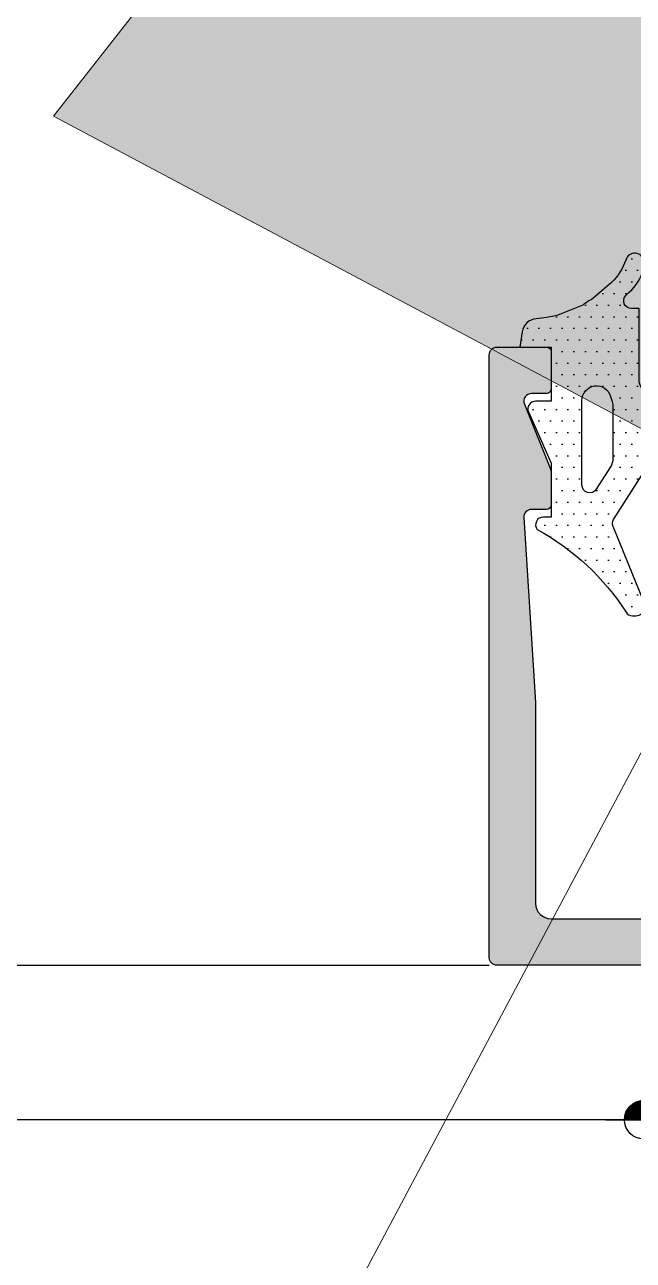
# Model space of a CAD drawing. Header units: millimetres. Extents: x 434053 to 1059003, y -2417481 to 936527.
# Drawn here: x 641029.5 to 641068.9, y -2233175.3 to -2233095.3 of the extents above; entities that cross this region are included whole.
import ezdxf
from ezdxf.xclip import XClip

# ---------------------------------------------------------------- set-up
doc = ezdxf.new("R2010")
doc.units = ezdxf.units.MM
doc.header["$LTSCALE"] = 1000
doc.header["$MEASUREMENT"] = 0
doc.header["$XCLIPFRAME"] = 0
doc.linetypes.add('CENTER', pattern=[2, 1.25, -0.25, 0.25, -0.25])
doc.layers.add('A-ANNO-NOTE', color=3, linetype='Continuous', lineweight=5)
for name, color, linetype in [('EXTRUSION-V', 141, 'Continuous'), ('EXTRUSION1', 4, 'Continuous'), ('GRID', 8, 'CENTER'), ('HZHZNEWPLOTLAYER#@$TT', 7, 'Continuous'), ('SFC-ELASTOMER', 6, 'Continuous'), ('SFC-ELASTOMER-V', 241, 'Continuous'), ('型材断面填充', 254, 'Continuous')]:
    doc.layers.add(name, color=color, linetype=linetype)
pattern_1 = [(45, (-5.177405079579821, -3.521739121779553), (-0.04419417382415922, 0.04419417382415922), [])]

# ---------------------------------------------------------------- blocks, each defined once
blk = doc.blocks.new('20200525-BLGB01')
at = {"layer": '型材断面填充', "linetype": 'ByBlock'}
h = blk.add_hatch(color=256, dxfattribs=at)
edge = h.paths.add_edge_path()
edge.add_line((-12.99999999997817, 37.19999999992797), (-13, 34.79999999990833))
edge.add_arc((-13.29999999999564, 34.79999999997381), 0.2999999999956398, 269.99999999027307, 359.9999999874949, ccw=False)
edge.add_line((-13.30000000004657, 34.49999999997817), (-14.26148351927986, 34.49999999986176))
edge.add_arc((-14.26148351930042, 33.99999999988691), 0.4999999999748468, 89.99999999764344, 201.8014094837098)
edge.add_line((-14.72572186472826, 33.81430466174061), (-13.02145699271205, 29.55364248177648))
edge.add_arc((-13.30000000000395, 29.44222527882746), 0.3000000000403291, 5.6825797400961164e-09, 21.801409492072594, ccw=False)
edge.add_line((-12.99999999996362, 29.44222527885722), (-12.99999999997817, 27.29999499992846))
edge.add_arc((-13.30000000000655, 27.29999499991027), 0.3000000000283762, -89.99999999513602, 3.4747245081234723e-09, ccw=False)
edge.add_line((-13.29999999998108, 26.99999499988189), (-14.26697703287209, 26.9999949999401))
edge.add_arc((-14.26697703290372, 26.49999499993293), 0.5000000000071729, 89.99999999637548, 183.661937038506)
edge.add_line((-14.76595616712438, 26.46806032254972), (-14.00000000006548, 14.50000000643922))
edge.add_line((-14.00000000006548, 14.50000000643922), (-14.0000000000291, 1.499999999949068))
edge.add_arc((-13.0000000000291, 1.499999999949068), 1, 180, 270)
edge.add_line((-13.0000000000291, 0.4999999999490683), (-2, 0.4999999999927241))
edge.add_line((-2, 0.4999999999927241), (-2.000000000007275, 2.999999999992724))
edge.add_line((-2.000000000007275, 2.999999999992724), (-4.200000000004366, 2.99999999996362))
edge.add_arc((-4.199999999986176, 3.29999999998472), 0.3000000000210998, 180.0000000006948, 269.99999999652596, ccw=False)
edge.add_line((-4.500000000007275, 3.299999999981082), (-4.500000000007275, 4.235424868871632))
edge.add_arc((-4.200000000008601, 4.235424868875079), 0.2999999999986738, 97.18075578179509, 180.0000000006583, ccw=False)
edge.add_line((-4.237500000010185, 4.533071891368309), (-0.5625000000218279, 4.99607837080839))
edge.add_arc((-0.5000000000041239, 4.499999999989187), 0.4999999999968474, 1.2390728443278931e-09, 97.18075578354848, ccw=False)
edge.add_line((-7.276000000000001e-12, 4.5), (0, 0))
edge.add_line((0, 0), (21, 5.09317e-11))
edge.add_line((21, 5.09317e-11), (20.99999999999272, 2.500000000050931))
edge.add_line((20.99999999999272, 2.500000000050931), (18.29999999999563, 2.500000000050931))
edge.add_arc((18.29999999999199, 2.800000000050202), 0.2999999999992711, 180.0000000020841, 270.0000000006948, ccw=False)
edge.add_line((17.99999999999272, 2.80000000003929), (17.99999999999272, 3.73167184273916))
edge.add_arc((18.29999999999801, 3.731671842754442), 0.3000000000052871, 96.37937021009111, 180.0000000029186, ccw=False)
edge.add_line((18.26666666665551, 4.029814239758707), (22.44444462286628, 4.496904015017207))
edge.add_arc((22.49999999998119, 4.000000000055417), 0.5000000000115269, 3.196873876731843e-10, 96.37934963310238, ccw=False)
edge.add_line((22.99999999999272, 4.000000000058207), (23, -1.499999999941791))
edge.add_arc((22.00000000000728, -1.499999999949068), 0.999999999992724, -89.99999999958311, 4.16889633925166e-10, ccw=False)
edge.add_line((22.00000000001455, -2.499999999941792), (-16.50000000001455, -2.500000000050931))
edge.add_arc((-16.50000000001819, -2.000000000040019), 0.5000000000109126, 180.0000000012505, 270.0000000004169, ccw=False)
edge.add_line((-17.0000000000291, -2.000000000050931), (-17.00000000012369, 36.9999999999709))
edge.add_arc((-16.50000000012369, 36.9999999999709), 0.5, 90, 180, ccw=False)
edge.add_line((-16.50000000012369, 37.4999999999709), (-13.30000000002474, 37.49999999991633))
edge.add_arc((-13.29999999999563, 37.19999999989886), 0.3000000000174623, 5.558376869885251e-09, 90.00000000555877, ccw=False)
at = {"color": 0, "linetype": 'ByBlock'}
blk.add_lwpolyline([(-12.99999999997817, 37.19999999992797), (-13, 34.79999999990833, -0.4142135623588887), (-13.30000000004657, 34.49999999997817), (-14.26148351927986, 34.49999999986176, 0.5305984520659007), (-14.72572186472826, 33.81430466174061), (-13.02145699271205, 29.55364248177648, -0.0954145723999281), (-12.99999999996362, 29.44222527885722), (-12.99999999997817, 27.29999499992846, -0.4142135623659906), (-13.29999999998108, 26.99999499988189), (-14.26697703287209, 26.9999949999401, 0.4330595391143199), (-14.76595616712438, 26.46806032254972), (-14.00000000006548, 14.50000000643922), (-14.0000000000291, 1.499999999949068, 0.4142135623730951), (-13.0000000000291, 0.4999999999490683), (-2, 0.4999999999927241), (-2.000000000007275, 2.999999999992724), (-4.200000000004366, 2.99999999996362, -0.4142135623517844), (-4.500000000007275, 3.299999999981082), (-4.500000000007275, 4.235424868871632, -0.3779644730108295), (-4.237500000010185, 4.533071891368309), (-0.5625000000218279, 4.99607837080839, -0.4514162296496071), (-7.276000000000001e-12, 4.5), (0, 0), (21, 5.09317e-11), (20.99999999999272, 2.500000000050931), (18.29999999999563, 2.500000000050931, -0.4142135623659915), (17.99999999999272, 2.80000000003929), (17.99999999999272, 3.73167184273916, -0.3819660112564594), (18.26666666665551, 4.029814239758707), (22.44444462286628, 4.496904015017207, -0.4472134877660587), (22.99999999999272, 4.000000000058207), (23, -1.499999999941792, -0.4142135623730951), (22.00000000001455, -2.499999999941792), (-16.50000000001455, -2.500000000050931, -0.4142135623688329), (-17.0000000000291, -2.000000000050931), (-17.00000000012369, 36.9999999999709, -0.4142135623730951), (-16.50000000012369, 37.4999999999709), (-13.30000000002474, 37.49999999991633, -0.4142135623730961)], format="xyb", close=True, dxfattribs=at)
blk = doc.blocks.new('WP')
at = {"linetype": 'ByBlock'}
h = blk.add_hatch(dxfattribs=at)
h.set_pattern_fill('ANSI31', color=0, scale=0.5, style=0)
h.set_pattern_definition(pattern_1)
h.paths.add_polyline_path([(0, 1.25, 0.4142135623730949), (-1.249999999999999, 0), (0, -4.440892098500626e-16)])
h = blk.add_hatch(dxfattribs=at)
h.set_pattern_fill('ANSI31', color=0, scale=0.5, style=0)
h.set_pattern_definition(pattern_1)
h.paths.add_polyline_path([(8.881784197001252e-16, -1.25, 0.414213562373095), (1.250000000000001, -4.440892098500626e-16), (0, -4.440892098500626e-16)])
at = {"color": 0, "linetype": 'ByBlock'}
for p, q in [((0, -2.45), (0, 2.45)), ((-2.449999999999999, 0), (2.450000000000001, -4.440892098500626e-16))]:
    blk.add_line(p, q, dxfattribs=at)
blk.add_circle((8.881784197001252e-16, 0), 1.25, dxfattribs=at)
blk = doc.blocks.new('1902-190121-05')
at = {"layer": 'SFC-ELASTOMER-V'}
h = blk.add_hatch(dxfattribs=at)
h.set_pattern_fill('DOTS', color=256, scale=12, style=0)
h.set_pattern_definition([(0, (-98970.10255684076, 48449.73687001361), (0.375, 0.75), [0, -0.75])])
edge = h.paths.add_edge_path(flags=16)
edge.add_arc((2.999999999985448, 3.791658648551673), 1.000000000015246, 340.0515564116253, 360.0000000004169)
edge.add_line((4, 3.791658648558951), (4, 7.216346523804531))
edge.add_arc((3, 7.216346523804531), 1, 0, 32.51252295697732)
edge.add_line((3.843273989798035, 7.753830456713329), (2.921636994899017, 9.199813226143304))
edge.add_arc((2.5, 8.931071259692542), 0.4999999999992967, 32.51252295662578, 180)
edge.add_line((2, 8.931071259692542), (2, 3.445267455579597))
edge.add_arc((2.945267455579596, 3.445267455586872), 0.9452674555795963, 180.0000000004409, 344.0436198039462)
edge.add_arc((7.699999999938881, 2.085786437615751), 3.999999999945567, 160.0515564106914, 164.0436198036153, ccw=False)
edge = h.paths.add_edge_path()
edge.add_line((5.700274632123183, -2.5), (5.200274632123182, -2.5))
edge.add_arc((5.200274632123182, -3), 0.5, 90, 226.5750977282379)
edge.add_line((4.856573014825698, -3.363137987907975), (5.062209703814004, -3.557768307342484))
edge.add_arc((2.810392732513719, -5.996731531093245), 3.319521242445166, 16.082535006494084, 47.284695968269205, ccw=False)
edge.add_line((6, -5.077151867197244), (6, -5.527873661361808))
edge.add_arc((5.410320230555952, -5.495178773468069), 0.5905854605270673, 194.2601061977674, 356.8264757791229, ccw=False)
edge.add_arc((1.382684606796829, -6.820965289363812), 3.651283331540185, 18.86014357712771, 46.15869214434805)
edge.add_line((3.911794761312193, -4.18743689697294), (2.694840154203119, -3.144319681021444))
edge.add_arc((6.849778326155501, 3.942639481640071), 8.215138549408584, 234.2773992741729, 239.61778233818382, ccw=False)
edge.add_line((2.053275226047844, -2.726847709789581), (0.4342153403558768, -2.061742001620586))
edge.add_arc((-1.814379726623883, -11.80565395856683), 9.999999999998288, 77.00538320812723, 85.15038797391819)
edge.add_arc((-0.8844323758821699, -0.8450336328387493), 0.9999999999970132, 188.5307656098657, 265.15038797390406, ccw=False)
edge.add_line((-1.873368728745844, -0.9933740857668452), (-2.022374841617419, 0))
edge.add_line((-2.022374841617419, 0), (0, 0))
edge.add_line((0, 0), (0, 3.5))
edge.add_line((0, 3.5), (-1, 3.5))
edge.add_arc((-1, 4), 0.5, 157.3801350519596, 270, ccw=False)
edge.add_line((-1.461538461531745, 4.192307692304892), (0, 7.5))
edge.add_line((0, 7.5), (0, 11))
edge.add_line((0, 11), (-0.5, 11))
edge.add_arc((-0.5, 11.5), 0.5, 143.130102353489, 270, ccw=False)
edge.add_arc((-8.48604476766195, 25.71938799749478), 15.85236378089338, 298.5903152219879, 327.3087335570696)
edge.add_arc((5.275992096416302, 16.88727938233205), 0.5000000004721561, 89.99999989828092, 147.308733456111, ccw=False)
edge.add_line((5.275992097303967, 17.38727938281227), (5.5, 17.38727938281227))
edge.add_arc((5.5, 16.88727938281227), 0.5, 0, 90, ccw=False)
edge.add_line((6, 16.88727938281227), (6, 16.57181067422061))
edge.add_arc((5.499999999985448, 16.57181067423517), 0.500000000014552, 337.765229581395, 359.9999999983325, ccw=False)
edge.add_line((5.962820559259852, 16.3826093795069), (4.010239718350931, 11.60624377280328))
edge.add_arc((4.473060277596232, 11.41704247808229), 0.4999999999842318, 157.7652295809047, 212.5125229568189)
edge.add_line((4.051423282711767, 11.14830051163881), (5.921636994899018, 8.214068468187177))
edge.add_arc((5.5, 7.945326501729141), 0.5000000000032073, -8.33779267850332e-10, 32.51252295732888, ccw=False)
edge.add_line((6, 7.945326501721864), (6, 2.985786437631758))
edge.add_arc((5.5, 2.985786437639034), 0.5, 323.13010235348895, 359.9999999991662, ccw=False)
edge.add_arc((6.700000000011643, 2.08578643763758), 1.000000000013095, 143.1301023548229, 180.0000000004169)
edge.add_line((5.699999999997088, 2.085786437630304), (5.699999999997088, -2.499999999992724))
at = {"color": 0, "linetype": 'ByBlock'}
blk.add_lwpolyline([(5.700274632123183, -2.5), (5.200274632123182, -2.5, 0.6781657042072787), (4.856573014825698, -3.363137987907975), (5.062209703814004, -3.557768307342484, -0.1369925665543304), (6, -5.077151867197244), (6, -5.527873661361808, -0.8583636528139141), (4.837932198410272, -5.640654293129045), (4.837932198410272, -5.640654293129045, 0.1196789164036482), (3.911794761312193, -4.18743689697294), (2.694840154203119, -3.144319681021444, -0.023306035294527), (2.053275226047844, -2.726847709789581), (0.434215340355877, -2.061742001620586, 0.0355542577770579), (-0.9689730441314168, -1.841453662447746, -0.3473545955404444), (-1.873368728745844, -0.9933740857668452), (-2.022374841617419, 0), (0, 0), (0, 3.5), (-1, 3.5, -0.5351837584879964), (-1.461538461531745, 4.192307692304892), (0, 7.5), (0, 11), (-0.5, 11, -0.6180339887539168), (-0.8999999999941792, 11.80000000000291, 0.125967746607834), (4.855195536176325, 17.15733540496876, -0.2554021300214613), (5.275992097303967, 17.38727938281227), (5.5, 17.38727938281227, -0.4142135623730951), (6, 16.88727938281227), (6, 16.57181067422061, -0.0973230273531179), (5.962820559259852, 16.3826093795069), (4.010239718350931, 11.60624377280328, 0.2435300941548702), (4.051423282711767, 11.14830051163881), (5.921636994899018, 8.214068468187177, -0.1428220295938806), (6, 7.945326501721864), (6, 2.985786437631758, -0.1622776601676325), (5.899999999994179, 2.685786437636124, 0.1622776601672591), (5.699999999997088, 2.085786437630304), (5.699999999997088, -2.499999999992724)], format="xyb", dxfattribs=at)
blk.add_lwpolyline([(3.940000000002328, 3.450484206368855, 0.0872619888188986), (4, 3.791658648558951), (4, 7.216346523804531, 0.1428220295893762), (3.843273989798035, 7.753830456713329), (2.921636994899017, 9.199813226143304, 0.7500537688432675), (2, 8.931071259692542), (2, 3.445267455579596, 0.8696209430341955), (3.854114949586802, 3.185408272176573, -0.0174204244168828)], format="xyb", close=True, dxfattribs=at)
blk = doc.blocks.new('20221206.180606')
at = {"layer": 'EXTRUSION-V', "elevation": -6.746124249023129e-08}
blk.add_lwpolyline([(0, 4709.328941014246), (0, 2770.571656254077), (139.9999947847682, 2770.571656254062)], dxfattribs=at)
blk.add_blockref('WP', (149.9999947847682, 2760.571655713095, -6.746124249023136e-08))
at = {"layer": 'EXTRUSION1'}
blk.add_blockref('20200525-BLGB01', (156.9999947847682, 2773.071655713095, -6.746124249023136e-08), dxfattribs=at)
at = {"layer": 'SFC-ELASTOMER', "xscale": -1, "rotation": 180}
blk.add_blockref('1902-190121-05', (143.9999947847973, 2810.571655713007, -6.746124249023136e-08), dxfattribs=at)
blk = doc.blocks.new('A$C6AE5520D')
at = {"layer": 'A-ANNO-NOTE'}
blk.add_hatch(color=256, dxfattribs=at).paths.add_polyline_path([(15326.62541054917, 23520.11550875075), (15139.04888897642, 23280.08789174391), (15232.45541736536, 23230.40837947175)])
for p, q in [((15326.62541054917, 23520.11550875075), (14156.66944388856, 21320.38527357803)), ((15326.62541054917, 23520.11550875075), (15139.04888897642, 23280.08789174391)), ((15139.04888897642, 23280.08789174391), (15232.45541736536, 23230.40837947175))]:
    blk.add_line(p, q, dxfattribs=at)
at = {"layer": 'GRID'}
blk.add_line((18270.86632491427, 23215.13669900058), (258.3797423901851, 23215.13669900045), dxfattribs=at)
ref = blk.add_blockref('20221206.180606', (15027.2360002413, 20454.56504258236))
XClip(ref).set_block_clipping_path([(-226.02380182937486, -66.34776377638991), (3240.641561407101, 3538.5760641240977)])

msp = doc.modelspace()

# ---------------------------------------------------------------- block references
at = {"layer": 'HZHZNEWPLOTLAYER#@$TT'}
msp.add_blockref('A$C6AE5520D', (625892.3158360333, -2256381.346538838), dxfattribs=at)

doc.saveas('drawing.dxf')
